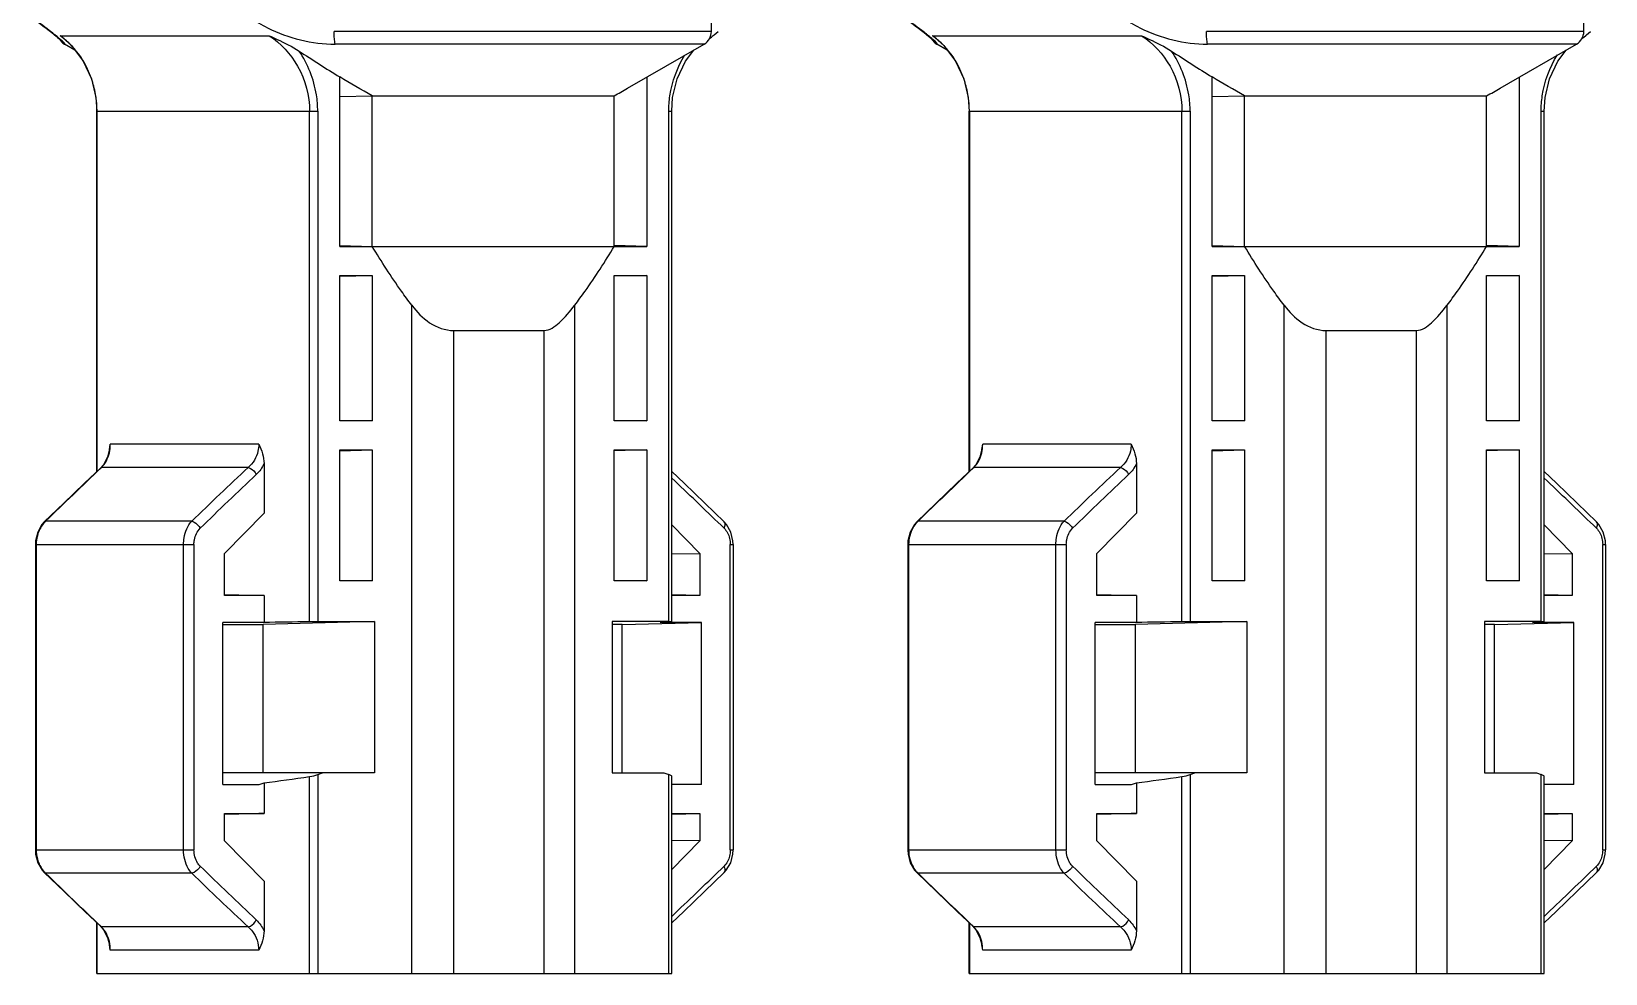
# Model space of a CAD drawing. Header units: millimetres. Extents: x 10297564 to 11610295, y -9287743 to -8409454.
# Drawn here: x 10527897 to 10528984, y -9104720 to -9104071 of the extents above; entities that cross this region are included whole.
import ezdxf

# ---------------------------------------------------------------- set-up
doc = ezdxf.new("R2010")
doc.units = ezdxf.units.MM
doc.header["$LTSCALE"] = 100
doc.layers.add('-0', color=7, linetype='Continuous')

# ---------------------------------------------------------------- blocks, each defined once
blk = doc.blocks.new('인버터 외형도')
at = {"layer": '-0', "linetype": 'Continuous'}
for p, q in [((119419.56, 33090.29), (119419.56, 33647.98)), ((119871.03, 33090.29), (119871.03, 33647.98)), ((119419.56, 33090.29), (119224.26, 33090.29)), ((119420.94, 33088.58), (119423.08, 33090.29)), ((119871.03, 33090.29), (119675.73, 33090.29)), ((119872.41, 33088.58), (119874.55, 33090.29)), ((119081.91, 33086.61), (119082.19, 33086.36)), ((119082.19, 33086.36), (119082.76, 33085.83)), ((119082.46, 33088.12), (119190.61, 33088.12)), ((119083.89, 33086.99), (119082.46, 33088.12)), ((119082.76, 33085.83), (119082.81, 33085.78)), ((119083.9, 33086.98), (119088.3, 33083.01)), ((119084.92, 33083.77), (119084.72, 33083.77)), ((119090.06, 33080.69), (119084.72, 33083.77)), ((119415.8, 33083.77), (119224.84, 33083.77)), ((119376.2, 33060.91), (119415.8, 33083.77)), ((119533.38, 33086.61), (119533.66, 33086.36)), ((119533.66, 33086.36), (119534.23, 33085.83)), ((119533.93, 33088.12), (119642.08, 33088.12)), ((119535.36, 33086.99), (119533.93, 33088.12)), ((119534.23, 33085.83), (119534.28, 33085.78)), ((119535.37, 33086.98), (119539.77, 33083.01)), ((119536.39, 33083.77), (119536.19, 33083.77)), ((119541.53, 33080.69), (119536.19, 33083.77)), ((119867.27, 33083.77), (119676.31, 33083.77)), ((119827.67, 33060.91), (119867.27, 33083.77)), ((119406.09, 33074.95), (119410.46, 33080.69)), ((119857.56, 33074.95), (119861.93, 33080.69)), ((119227.25, 32979.1), (119227.25, 33066.76)), ((119386.05, 33066.76), (119386.05, 32979.1)), ((119678.72, 32979.1), (119678.72, 33066.76)), ((119837.52, 33066.76), (119837.52, 32979.1)), ((119227.25, 33056.72), (119244.02, 33057.01)), ((119244.02, 33057.01), (119369.28, 33057.01)), ((119244.02, 32979.1), (119244.02, 33057.01)), ((119369.28, 32979.1), (119369.28, 33057.01)), ((119678.72, 33056.72), (119695.49, 33057.01)), ((119695.49, 33057.01), (119820.75, 33057.01)), ((119695.49, 32979.1), (119695.49, 33057.01)), ((119820.75, 32979.1), (119820.75, 33057.01)), ((119101.52, 33049.02), (119215.79, 33049.02)), ((119101.52, 32862.61), (119101.52, 33049.02)), ((119101.57, 33049.02), (119101.57, 32862.66)), ((119211.61, 32784.89), (119211.61, 33049.02)), ((119215.79, 33049.02), (119215.79, 32784.93)), ((119397.51, 33049.02), (119399, 33049.02)), ((119397.51, 32784.93), (119397.51, 33049.02)), ((119399, 32784.9), (119399, 33049.02)), ((119552.99, 33049.02), (119667.26, 33049.02)), ((119552.99, 32862.61), (119552.99, 33049.02)), ((119553.04, 33049.02), (119553.04, 32862.66)), ((119663.08, 32784.89), (119663.08, 33049.02)), ((119667.26, 33049.02), (119667.26, 32784.93)), ((119848.98, 33049.02), (119850.47, 33049.02)), ((119848.98, 32784.93), (119848.98, 33049.02)), ((119850.47, 32784.9), (119850.47, 33049.02)), ((119227.25, 32979.1), (119386.05, 32979.1)), ((119227.26, 32979.52), (119244.02, 32979.1)), ((119386.05, 32979.1), (119369.29, 32979.52)), ((119678.72, 32979.1), (119837.52, 32979.1)), ((119678.73, 32979.52), (119695.49, 32979.1)), ((119837.52, 32979.1), (119820.76, 32979.52)), ((119227.25, 32964.05), (119244.02, 32964.05)), ((119227.25, 32888.8), (119227.25, 32964.05)), ((119227.26, 32963.62), (119244.02, 32964.05)), ((119244.02, 32964.05), (119244.02, 32888.8)), ((119369.28, 32964.05), (119386.05, 32964.05)), ((119369.28, 32888.8), (119369.28, 32964.05)), ((119386.05, 32964.05), (119369.29, 32963.62)), ((119386.05, 32964.05), (119386.05, 32888.8)), ((119678.72, 32964.05), (119695.49, 32964.05)), ((119678.72, 32888.8), (119678.72, 32964.05)), ((119678.73, 32963.62), (119695.49, 32964.05)), ((119695.49, 32964.05), (119695.49, 32888.8)), ((119820.75, 32964.05), (119837.52, 32964.05)), ((119820.75, 32888.8), (119820.75, 32964.05)), ((119837.52, 32964.05), (119820.76, 32963.62)), ((119837.52, 32964.05), (119837.52, 32888.8)), ((119264.5, 32602.87), (119264.5, 32948.61)), ((119348.8, 32602.87), (119348.8, 32948.61)), ((119715.97, 32602.87), (119715.97, 32948.61)), ((119800.27, 32602.87), (119800.27, 32948.61)), ((119286.14, 32935.58), (119332.97, 32935.58)), ((119286.14, 32935.58), (119286.14, 32602.87)), ((119332.97, 32602.87), (119332.97, 32935.58)), ((119737.61, 32935.58), (119784.44, 32935.58)), ((119737.61, 32935.58), (119737.61, 32602.87)), ((119784.44, 32602.87), (119784.44, 32935.58)), ((119244.02, 32888.8), (119227.25, 32888.8)), ((119227.26, 32889.23), (119244.02, 32888.8)), ((119386.05, 32888.8), (119369.28, 32888.8)), ((119369.29, 32889.23), (119386.05, 32888.8)), ((119695.49, 32888.8), (119678.72, 32888.8)), ((119678.73, 32889.23), (119695.49, 32888.8)), ((119837.52, 32888.8), (119820.75, 32888.8)), ((119820.76, 32889.23), (119837.52, 32888.8)), ((119108.01, 32873.97), (119108.47, 32876.73)), ((119185.29, 32876.73), (119108.47, 32876.73)), ((119227.25, 32873.75), (119244.02, 32873.75)), ((119227.25, 32806.03), (119227.25, 32873.75)), ((119227.26, 32873.32), (119244.02, 32873.75)), ((119244.02, 32873.75), (119244.02, 32806.03)), ((119369.28, 32873.75), (119386.05, 32873.75)), ((119369.28, 32806.03), (119369.28, 32873.75)), ((119386.05, 32873.75), (119369.29, 32873.32)), ((119386.05, 32873.75), (119386.05, 32806.03)), ((119559.48, 32873.97), (119559.94, 32876.73)), ((119636.76, 32876.73), (119559.94, 32876.73)), ((119678.72, 32873.75), (119695.49, 32873.75)), ((119678.72, 32806.03), (119678.72, 32873.75)), ((119678.73, 32873.32), (119695.49, 32873.75)), ((119695.49, 32873.75), (119695.49, 32806.03)), ((119820.75, 32873.75), (119837.52, 32873.75)), ((119820.75, 32806.03), (119820.75, 32873.75)), ((119837.52, 32873.75), (119820.76, 32873.32)), ((119837.52, 32873.75), (119837.52, 32806.03)), ((119104.88, 32866.06), (119103.39, 32864.39)), ((119103.39, 32864.39), (119103.95, 32864.71)), ((119103.49, 32864.28), (119103.95, 32864.71)), ((119179.78, 32864.71), (119103.95, 32864.71)), ((119188.04, 32866.7), (119188.04, 32841)), ((119556.35, 32866.06), (119554.86, 32864.39)), ((119554.86, 32864.39), (119555.42, 32864.71)), ((119554.96, 32864.28), (119555.42, 32864.71)), ((119631.25, 32864.71), (119555.42, 32864.71)), ((119639.51, 32866.7), (119639.51, 32841)), ((119084.39, 32846.25), (119074.32, 32836.52)), ((119535.86, 32846.25), (119525.79, 32836.52)), ((119074.32, 32836.52), (119073.11, 32835.17)), ((119074.32, 32836.52), (119075.01, 32836.88)), ((119150.58, 32836.88), (119075, 32836.88)), ((119188.04, 32841), (119167.52, 32820.2)), ((119427.41, 32835.17), (119426.19, 32836.52)), ((119525.79, 32836.52), (119524.58, 32835.17)), ((119525.79, 32836.52), (119526.47, 32836.88)), ((119602.05, 32836.88), (119526.47, 32836.88)), ((119639.51, 32841), (119618.99, 32820.2)), ((119878.88, 32835.17), (119877.66, 32836.52)), ((119413.56, 32820.2), (119399, 32834.96)), ((119424.52, 32834.79), (119426.08, 32833.28)), ((119429.62, 32831.29), (119427.41, 32835.17)), ((119430.72, 32826.78), (119429.62, 32831.29)), ((119865.03, 32820.2), (119850.47, 32834.96)), ((119875.99, 32834.79), (119877.55, 32833.28)), ((119881.09, 32831.29), (119878.88, 32835.17)), ((119882.19, 32826.78), (119881.09, 32831.29)), ((119069.8, 32826.78), (119069.7, 32824.86)), ((119069.7, 32824.86), (119151.75, 32824.86)), ((119069.7, 32824.86), (119069.7, 32666.81)), ((119070.13, 32824.86), (119070.13, 32666.81)), ((119146.38, 32666.81), (119146.38, 32824.86)), ((119151.75, 32824.86), (119151.75, 32666.81)), ((119429.33, 32824.86), (119430.82, 32824.86)), ((119429.33, 32666.81), (119429.33, 32824.86)), ((119430.82, 32824.86), (119430.72, 32826.78)), ((119430.82, 32824.86), (119430.82, 32666.81)), ((119521.27, 32826.78), (119521.17, 32824.86)), ((119521.17, 32824.86), (119603.22, 32824.86)), ((119521.17, 32824.86), (119521.17, 32666.81)), ((119521.6, 32824.86), (119521.6, 32666.81)), ((119597.85, 32666.81), (119597.85, 32824.86)), ((119603.22, 32824.86), (119603.22, 32666.81)), ((119880.8, 32824.86), (119882.29, 32824.86)), ((119880.8, 32666.81), (119880.8, 32824.86)), ((119882.29, 32824.86), (119882.19, 32826.78)), ((119882.29, 32824.86), (119882.29, 32666.81)), ((119167.52, 32798.51), (119167.52, 32820.2)), ((119399, 32820.01), (119413.56, 32820.2)), ((119413.56, 32820.2), (119413.56, 32798.51)), ((119618.99, 32798.51), (119618.99, 32820.2)), ((119850.47, 32820.01), (119865.03, 32820.2)), ((119865.03, 32820.2), (119865.03, 32798.51)), ((119244.02, 32806.03), (119227.25, 32806.03)), ((119227.26, 32806.46), (119244.02, 32806.03)), ((119386.05, 32806.03), (119369.28, 32806.03)), ((119369.29, 32806.46), (119386.05, 32806.03)), ((119695.49, 32806.03), (119678.72, 32806.03)), ((119678.73, 32806.46), (119695.49, 32806.03)), ((119837.52, 32806.03), (119820.75, 32806.03)), ((119820.76, 32806.46), (119837.52, 32806.03)), ((119188.04, 32798.51), (119167.52, 32798.51)), ((119188.04, 32798.51), (119188.04, 32784.51)), ((119413.56, 32798.51), (119399, 32798.88)), ((119413.56, 32798.51), (119399, 32798.51)), ((119639.51, 32798.51), (119618.99, 32798.51)), ((119639.51, 32798.51), (119639.51, 32784.51)), ((119865.03, 32798.51), (119850.47, 32798.88)), ((119865.03, 32798.51), (119850.47, 32798.51)), ((119188.04, 32784.51), (119166.74, 32784.51)), ((119166.74, 32700.69), (119166.74, 32784.51)), ((119166.74, 32783.46), (119187.63, 32783.46)), ((119245.12, 32784.93), (119187.63, 32783.46)), ((119187.63, 32706.71), (119187.63, 32783.46)), ((119215.79, 32784.93), (119245.12, 32784.93)), ((119245.12, 32784.93), (119245.12, 32706.71)), ((119397.51, 32784.93), (119368.18, 32784.93)), ((119368.18, 32784.93), (119368.18, 32706.71)), ((119373.28, 32783.46), (119368.18, 32783.46)), ((119373.28, 32783.46), (119414.34, 32784.51)), ((119373.28, 32706.71), (119373.28, 32783.46)), ((119414.34, 32784.51), (119393.04, 32784.51)), ((119398.95, 32784.89), (119399, 32784.9)), ((119414.34, 32700.69), (119414.34, 32784.51)), ((119639.51, 32784.51), (119618.21, 32784.51)), ((119618.21, 32700.69), (119618.21, 32784.51)), ((119618.21, 32783.46), (119639.1, 32783.46)), ((119696.58, 32784.93), (119639.1, 32783.46)), ((119639.1, 32706.71), (119639.1, 32783.46)), ((119667.26, 32784.93), (119696.58, 32784.93)), ((119696.58, 32784.93), (119696.58, 32706.71)), ((119848.98, 32784.93), (119819.65, 32784.93)), ((119819.65, 32784.93), (119819.65, 32706.71)), ((119824.75, 32783.46), (119819.65, 32783.46)), ((119824.75, 32783.46), (119865.81, 32784.51)), ((119824.75, 32706.71), (119824.75, 32783.46)), ((119865.81, 32784.51), (119844.51, 32784.51)), ((119850.42, 32784.89), (119850.47, 32784.9)), ((119865.81, 32700.69), (119865.81, 32784.51)), ((119245.12, 32706.71), (119166.74, 32706.71)), ((119215.79, 32705.81), (119218.3, 32706.71)), ((119368.18, 32706.71), (119395, 32706.71)), ((119395, 32706.71), (119397.51, 32705.81)), ((119696.58, 32706.71), (119618.21, 32706.71)), ((119667.26, 32705.81), (119669.77, 32706.71)), ((119819.65, 32706.71), (119846.47, 32706.71)), ((119846.47, 32706.71), (119848.98, 32705.81)), ((119166.74, 32700.69), (119185.49, 32700.69)), ((119185.49, 32700.69), (119188.04, 32701.61)), ((119188.04, 32701.61), (119188.04, 32685.64)), ((119211.61, 32602.87), (119211.61, 32704.79)), ((119215.79, 32705.81), (119215.79, 32602.87)), ((119397.51, 32602.87), (119397.51, 32705.81)), ((119399, 32602.87), (119399, 32704.91)), ((119414.34, 32700.69), (119399, 32700.69)), ((119618.21, 32700.69), (119636.96, 32700.69)), ((119636.96, 32700.69), (119639.51, 32701.61)), ((119639.51, 32701.61), (119639.51, 32685.64)), ((119663.08, 32602.87), (119663.08, 32704.79)), ((119667.26, 32705.81), (119667.26, 32602.87)), ((119848.98, 32602.87), (119848.98, 32705.81)), ((119850.47, 32602.87), (119850.47, 32704.91)), ((119865.81, 32700.69), (119850.47, 32700.69)), ((119167.52, 32685.64), (119188.04, 32685.64)), ((119167.52, 32671.48), (119167.52, 32685.64)), ((119399, 32685.27), (119413.56, 32685.64)), ((119399, 32685.64), (119413.56, 32685.64)), ((119413.56, 32685.64), (119413.56, 32671.48)), ((119618.99, 32685.64), (119639.51, 32685.64)), ((119618.99, 32671.48), (119618.99, 32685.64)), ((119850.47, 32685.27), (119865.03, 32685.64)), ((119850.47, 32685.64), (119865.03, 32685.64)), ((119865.03, 32685.64), (119865.03, 32671.48)), ((119069.7, 32666.81), (119151.75, 32666.81)), ((119069.7, 32666.81), (119069.83, 32664.64)), ((119167.52, 32671.48), (119188.04, 32650.67)), ((119413.56, 32671.48), (119399, 32671.66)), ((119399, 32656.71), (119413.56, 32671.48)), ((119429.33, 32666.81), (119430.82, 32666.81)), ((119430.69, 32664.64), (119430.82, 32666.81)), ((119521.17, 32666.81), (119603.22, 32666.81)), ((119521.17, 32666.81), (119521.3, 32664.64)), ((119618.99, 32671.48), (119639.51, 32650.67)), ((119865.03, 32671.48), (119850.47, 32671.66)), ((119850.47, 32656.71), (119865.03, 32671.48)), ((119880.8, 32666.81), (119882.29, 32666.81)), ((119882.16, 32664.64), (119882.29, 32666.81)), ((119426.07, 32658.39), (119424.52, 32656.89)), ((119427.26, 32656.31), (119429.53, 32660.14)), ((119429.53, 32660.14), (119430.69, 32664.64)), ((119877.54, 32658.39), (119875.99, 32656.89)), ((119878.73, 32656.31), (119881, 32660.14)), ((119881, 32660.14), (119882.16, 32664.64)), ((119073.26, 32656.31), (119074.32, 32655.15)), ((119075.01, 32654.79), (119074.32, 32655.15)), ((119150.58, 32654.79), (119075.01, 32654.79)), ((119188.04, 32650.67), (119188.04, 32624.97)), ((119426.19, 32655.15), (119427.26, 32656.31)), ((119524.73, 32656.31), (119525.79, 32655.15)), ((119526.48, 32654.79), (119525.79, 32655.15)), ((119602.05, 32654.79), (119526.48, 32654.79)), ((119639.51, 32650.67), (119639.51, 32624.97)), ((119877.66, 32655.15), (119878.73, 32656.31)), ((119095.27, 32635), (119103.39, 32627.29)), ((119546.74, 32635), (119554.86, 32627.29)), ((119101.52, 32602.87), (119101.52, 32629.06)), ((119101.57, 32629.01), (119101.57, 32602.87)), ((119103.39, 32627.29), (119103.95, 32626.96)), ((119103.39, 32627.29), (119104.98, 32625.47)), ((119103.95, 32626.96), (119103.49, 32627.4)), ((119179.78, 32626.96), (119103.95, 32626.96)), ((119552.99, 32602.87), (119552.99, 32629.06)), ((119553.04, 32629.01), (119553.04, 32602.87)), ((119554.86, 32627.29), (119555.42, 32626.96)), ((119554.86, 32627.29), (119556.45, 32625.47)), ((119555.42, 32626.96), (119554.96, 32627.4)), ((119631.25, 32626.96), (119555.42, 32626.96)), ((119108.47, 32614.95), (119108.01, 32617.71)), ((119559.94, 32614.95), (119559.48, 32617.71)), ((119185.29, 32614.95), (119108.47, 32614.95)), ((119636.76, 32614.95), (119559.94, 32614.95)), ((119101.52, 32602.87), (119399, 32602.87)), ((119552.99, 32602.87), (119850.47, 32602.87))]:
    blk.add_line(p, q, dxfattribs=at)
for points in [[(119069.72, 33096.04), (119071.75, 33094.57), (119073.61, 33093.21), (119075.3, 33091.94), (119076.81, 33090.78), (119078.17, 33089.72), (119079.35, 33088.77), (119080.37, 33087.93), (119081.22, 33087.21), (119081.91, 33086.61)], [(119521.19, 33096.04), (119523.22, 33094.57), (119525.08, 33093.21), (119526.77, 33091.94), (119528.28, 33090.78), (119529.64, 33089.72), (119530.82, 33088.77), (119531.84, 33087.93), (119532.69, 33087.21), (119533.38, 33086.61)], [(119088.3, 33083.01), (119094.43, 33074.95), (119098.69, 33065.83), (119101.02, 33056.2), (119101.52, 33049.02)], [(119418.77, 33086.76), (119419.56, 33087.44), (119420.53, 33088.25), (119420.94, 33088.58)], [(119539.77, 33083.01), (119545.9, 33074.95), (119550.16, 33065.83), (119552.49, 33056.2), (119552.99, 33049.02)], [(119870.24, 33086.76), (119871.03, 33087.44), (119872, 33088.25), (119872.41, 33088.58)], [(119399, 33049.02), (119399.5, 33056.2), (119401.83, 33065.83), (119406.09, 33074.95)], [(119850.47, 33049.02), (119850.97, 33056.2), (119853.3, 33065.83), (119857.56, 33074.95)], [(119108.01, 32873.97), (119107, 32869.98), (119104.88, 32866.06)], [(119559.48, 32873.97), (119558.47, 32869.98), (119556.35, 32866.06)], [(119103.39, 32864.38), (119095.13, 32856.54), (119084.39, 32846.25)], [(119426.2, 32836.52), (119416.13, 32846.25), (119405.39, 32856.54), (119399, 32862.61)], [(119554.86, 32864.38), (119546.6, 32856.54), (119535.86, 32846.25)], [(119877.66, 32836.52), (119867.6, 32846.25), (119856.86, 32856.54), (119850.47, 32862.61)], [(119073.11, 32835.17), (119070.9, 32831.29), (119069.8, 32826.78)], [(119524.58, 32835.17), (119522.37, 32831.29), (119521.27, 32826.78)], [(119069.83, 32664.64), (119070.99, 32660.14), (119073.26, 32656.31)], [(119521.3, 32664.64), (119522.46, 32660.14), (119524.73, 32656.31)], [(119074.32, 32655.15), (119084.53, 32645.29), (119095.27, 32635)], [(119399, 32629.06), (119405.25, 32635), (119415.99, 32645.29), (119426.19, 32655.15)], [(119525.79, 32655.15), (119536, 32645.29), (119546.74, 32635)], [(119850.47, 32629.06), (119856.72, 32635), (119867.46, 32645.29), (119877.66, 32655.15)], [(119104.98, 32625.47), (119107.07, 32621.51), (119108.01, 32617.71)], [(119556.45, 32625.47), (119558.54, 32621.51), (119559.48, 32617.71)]]:
    blk.add_lwpolyline(points, dxfattribs=at)
for centre, radius, start, end in [((119412.04, 33090.29), 7.52, 299.99798, 0), ((119863.51, 33090.29), 7.52, 299.99798, 0), ((118994.43, 32983.07), 135.72, 50.9969, 51.28944), ((119088.48, 33090.29), 7.52, 211.94227, 240.00202), ((119060.25, 33056.5), 38.63, 52.30856, 54.92056), ((119088.79, 33090.4), 7.67, 215.80393, 220.14571), ((119058.63, 33054.47), 41.23, 43.29013, 52.25152), ((119445.9, 32983.07), 135.72, 50.9969, 51.28944), ((119539.95, 33090.29), 7.52, 211.94227, 240.00202), ((119511.72, 33056.5), 38.63, 52.30856, 54.92056), ((119540.26, 33090.4), 7.67, 215.80393, 220.14571), ((119510.1, 33054.47), 41.23, 43.29013, 52.25152), ((119051.06, 33049.29), 50.48, 18.04572, 19.39034), ((119050.35, 33049.07), 51.22, 8.70777, 18.03052), ((119502.53, 33049.29), 50.48, 18.04572, 19.39034), ((119501.82, 33049.07), 51.22, 8.70777, 18.03052), ((119049.93, 33049.01), 51.65, 3.03365, 8.71085), ((119189.08, 33384.8), 374.06, 298.7983, 300.01643), ((119501.4, 33049.01), 51.65, 3.03365, 8.71085), ((119640.55, 33384.8), 374.06, 298.7983, 300.01643), ((119051.13, 33049.07), 50.44, 359.9414, 3.03494), ((119502.6, 33049.07), 50.44, 359.9414, 3.03494), ((119088.87, 32876.71), 19.6, 347.00206, 0.04463), ((119540.34, 32876.71), 19.6, 347.00206, 0.04463), ((121359.17, 30490.1), 3274.87, 133.53384, 134.22529), ((121131.67, 30787.36), 2850.48, 133.21645, 134.02714), ((121334.43, 30589.3), 3128.16, 133.42751, 134.16396), ((121810.64, 30490.1), 3274.87, 133.53384, 134.22529), ((121583.14, 30787.36), 2850.48, 133.21645, 134.02714), ((121785.9, 30589.3), 3128.16, 133.42751, 134.16396), ((117236.44, 30579.03), 3142.63, 45.87254, 46.51711), ((117687.91, 30579.03), 3142.63, 45.87254, 46.51711), ((119083.9, 32827.31), 13.07, 132.89136, 135.89564), ((119535.37, 32827.31), 13.07, 132.89136, 135.89564), ((121334.37, 34902.31), 3128.07, 225.8361, 226.57249), ((121785.84, 34902.31), 3128.07, 225.8361, 226.57249), ((119083.9, 32664.37), 13.08, 224.10917, 227.11187), ((121336.29, 34977.77), 3241.86, 225.77112, 226.46955), ((121139.42, 34712.45), 2861.72, 225.97439, 226.7819), ((117236.43, 34912.65), 3142.64, 313.48289, 314.12745), ((119535.37, 32664.37), 13.08, 224.10917, 227.11187), ((121787.76, 34977.77), 3241.86, 225.77112, 226.46955), ((121590.89, 34712.45), 2861.72, 225.97439, 226.7819), ((117687.9, 34912.65), 3142.64, 313.48289, 314.12745), ((119088.87, 32614.96), 19.6, 359.9553, 13.00482), ((119540.34, 32614.96), 19.6, 359.9553, 13.00482)]:
    blk.add_arc(centre, radius, start, end, dxfattribs=at)
for centre, major_axis, ratio, start_param, end_param in [((119250.26, 32799.56), (150.49, -1.76), 0.01297, -2.153603, -1.996886), ((119701.73, 32799.56), (150.49, -1.76), 0.01297, -2.153603, -1.996886), ((119250.26, 32783.46), (150.49, 1.76), 0.01297, 1.830353, 1.996886), ((119212.77, 32784.85), (4.51, 0.05), 0.01297, 0.837607, 1.830353), ((119250.26, 32783.46), (150.49, 1.76), 0.01297, -0.321673, -0.15514), ((119394.49, 32784.85), (4.51, 0.05), 0.01297, -0.000151, 0.837607), ((119701.73, 32783.46), (150.49, 1.76), 0.01297, 1.830353, 1.996886), ((119664.24, 32784.85), (4.51, 0.05), 0.01297, 0.837607, 1.830353), ((119701.73, 32783.46), (150.49, 1.76), 0.01297, -0.321673, -0.15514), ((119845.95, 32784.85), (4.51, 0.05), 0.01297, -0.000151, 0.837607), ((119250.26, 32738.56), (150.4, 30.9), 0.172246, -2.032414, -1.865881), ((119212.77, 32705.81), (4.51, 0.93), 0.172246, -1.865881, -0.873135), ((119394.49, 32705.81), (4.51, -0.93), 0.172246, 0.035376, 0.873135), ((119701.73, 32738.56), (150.4, 30.9), 0.172246, -2.032414, -1.865881), ((119664.24, 32705.81), (4.51, 0.93), 0.172246, -1.865881, -0.873135), ((119845.95, 32705.81), (4.51, -0.93), 0.172246, 0.035376, 0.873135), ((119250.26, 32684.59), (150.49, 1.76), 0.01297, 1.996886, 2.153603), ((119701.73, 32684.59), (150.49, 1.76), 0.01297, 1.996886, 2.153603)]:
    blk.add_ellipse(centre, major_axis=major_axis, ratio=ratio, start_param=start_param, end_param=end_param, dxfattribs=at)
for points, knots in [([(119079.31, 33088.98), (119078.51, 33089.62), (119074.72, 33092.59), (119070.8, 33095.41), (119067.69, 33097.6)], [0, 0, 0, 0, 0.212061, 1, 1, 1, 1]), ([(119180.7, 33097.6), (119183.65, 33095.64), (119196.99, 33087.7), (119212.85, 33083.65), (119224.84, 33083.77)], [0, 0, 0, 0, 0.227807, 1, 1, 1, 1]), ([(119530.78, 33088.98), (119529.98, 33089.62), (119526.19, 33092.59), (119522.27, 33095.41), (119519.16, 33097.6)], [0, 0, 0, 0, 0.212061, 1, 1, 1, 1]), ([(119632.17, 33097.6), (119635.12, 33095.64), (119648.46, 33087.7), (119664.31, 33083.65), (119676.31, 33083.77)], [0, 0, 0, 0, 0.227807, 1, 1, 1, 1]), ([(119224.84, 33083.77), (119224.73, 33084.17), (119224.35, 33086.33), (119224.26, 33088.52), (119224.26, 33090.29)], [0, 0, 0, 0, 0.189875, 1, 1, 1, 1]), ([(119676.31, 33083.77), (119676.2, 33084.17), (119675.82, 33086.33), (119675.73, 33088.52), (119675.73, 33090.29)], [0, 0, 0, 0, 0.189875, 1, 1, 1, 1]), ([(119082.68, 33086.17), (119082.48, 33086.35), (119081.55, 33087.15), (119080.6, 33087.94), (119079.85, 33088.54)], [0, 0, 0, 0, 0.218491, 1, 1, 1, 1]), ([(119084.92, 33083.77), (119085.16, 33083.74), (119083.7, 33085.43), (119083.33, 33085.6), (119082.68, 33086.17)], [0, 0, 0, 0, 0.212287, 1, 1, 1, 1]), ([(119098.67, 33066.05), (119098.1, 33067.67), (119095.63, 33073.7), (119091.94, 33079.25), (119088.64, 33082.74)], [0, 0, 0, 0, 0.263749, 1, 1, 1, 1]), ([(119190.61, 33088.12), (119196.71, 33084.25), (119207.5, 33072.52), (119211.56, 33057.05), (119211.61, 33049.02)], [0, 0, 0, 0, 0.473305, 1, 1, 1, 1]), ([(119190.61, 33088.12), (119191.99, 33087.49), (119197.28, 33085.08), (119202.57, 33082.55), (119206.16, 33080.19)], [0, 0, 0, 0, 0.260338, 1, 1, 1, 1]), ([(119534.15, 33086.17), (119533.95, 33086.35), (119533.02, 33087.15), (119532.07, 33087.94), (119531.32, 33088.54)], [0, 0, 0, 0, 0.218491, 1, 1, 1, 1]), ([(119536.39, 33083.77), (119536.62, 33083.74), (119535.17, 33085.43), (119534.8, 33085.6), (119534.15, 33086.17)], [0, 0, 0, 0, 0.212287, 1, 1, 1, 1]), ([(119550.14, 33066.05), (119549.57, 33067.67), (119547.1, 33073.7), (119543.41, 33079.25), (119540.11, 33082.74)], [0, 0, 0, 0, 0.263749, 1, 1, 1, 1]), ([(119642.08, 33088.12), (119648.18, 33084.25), (119658.97, 33072.52), (119663.03, 33057.05), (119663.08, 33049.02)], [0, 0, 0, 0, 0.473305, 1, 1, 1, 1]), ([(119642.08, 33088.12), (119643.46, 33087.49), (119648.75, 33085.08), (119654.04, 33082.55), (119657.63, 33080.19)], [0, 0, 0, 0, 0.260338, 1, 1, 1, 1]), ([(119215.79, 33049.02), (119215.84, 33051.88), (119214.91, 33062.85), (119210.69, 33073.47), (119206.16, 33080.19)], [0, 0, 0, 0, 0.261415, 1, 1, 1, 1]), ([(119397.51, 33049.02), (119397.5, 33051.67), (119398.25, 33061.88), (119401.85, 33071.87), (119405.88, 33078.27)], [0, 0, 0, 0, 0.260017, 1, 1, 1, 1]), ([(119667.26, 33049.02), (119667.31, 33051.88), (119666.38, 33062.85), (119662.16, 33073.47), (119657.63, 33080.19)], [0, 0, 0, 0, 0.261415, 1, 1, 1, 1]), ([(119848.98, 33049.02), (119848.96, 33051.67), (119849.72, 33061.88), (119853.32, 33071.87), (119857.35, 33078.27)], [0, 0, 0, 0, 0.260017, 1, 1, 1, 1]), ([(119264.5, 32948.61), (119262.66, 32951.01), (119255.41, 32960.88), (119248.81, 32971.21), (119244.02, 32979.1)], [0, 0, 0, 0, 0.24678, 1, 1, 1, 1]), ([(119348.8, 32948.61), (119350.64, 32951.01), (119357.89, 32960.88), (119364.49, 32971.21), (119369.28, 32979.1)], [0, 0, 0, 0, 0.246779, 1, 1, 1, 1]), ([(119715.97, 32948.61), (119714.13, 32951.01), (119706.88, 32960.88), (119700.28, 32971.21), (119695.49, 32979.1)], [0, 0, 0, 0, 0.24678, 1, 1, 1, 1]), ([(119800.27, 32948.61), (119802.11, 32951.01), (119809.36, 32960.88), (119815.96, 32971.21), (119820.75, 32979.1)], [0, 0, 0, 0, 0.246779, 1, 1, 1, 1]), ([(119264.5, 32948.61), (119267.12, 32945.2), (119273.09, 32938.76), (119281.8, 32935.58), (119286.14, 32935.58)], [0, 0, 0, 0, 0.497164, 1, 1, 1, 1]), ([(119332.97, 32935.58), (119335.9, 32935.58), (119342.09, 32940.25), (119346.35, 32945.42), (119348.8, 32948.61)], [0, 0, 0, 0, 0.421069, 1, 1, 1, 1]), ([(119715.97, 32948.61), (119718.59, 32945.2), (119724.56, 32938.76), (119733.27, 32935.58), (119737.61, 32935.58)], [0, 0, 0, 0, 0.497164, 1, 1, 1, 1]), ([(119784.44, 32935.58), (119787.37, 32935.58), (119793.56, 32940.25), (119797.82, 32945.42), (119800.27, 32948.61)], [0, 0, 0, 0, 0.421069, 1, 1, 1, 1]), ([(119185.29, 32876.73), (119185.29, 32875.54), (119184.81, 32871.06), (119182.34, 32866.79), (119179.78, 32864.71)], [0, 0, 0, 0, 0.265303, 1, 1, 1, 1]), ([(119636.76, 32876.73), (119636.76, 32875.54), (119636.28, 32871.06), (119633.81, 32866.79), (119631.25, 32864.71)], [0, 0, 0, 0, 0.265303, 1, 1, 1, 1]), ([(119179.78, 32864.71), (119180.18, 32864.61), (119181.93, 32863.86), (119183.34, 32862.4), (119184.02, 32861.1)], [0, 0, 0, 0, 0.221557, 1, 1, 1, 1]), ([(119631.25, 32864.71), (119631.65, 32864.61), (119633.4, 32863.86), (119634.81, 32862.4), (119635.49, 32861.1)], [0, 0, 0, 0, 0.221557, 1, 1, 1, 1]), ([(119146.38, 32824.86), (119146.38, 32826.02), (119146.72, 32830.29), (119148.44, 32834.6), (119150.58, 32836.88)], [0, 0, 0, 0, 0.269873, 1, 1, 1, 1]), ([(119150.58, 32836.88), (119151.01, 32836.8), (119152.83, 32836.09), (119154.3, 32834.6), (119155, 32833.28)], [0, 0, 0, 0, 0.222896, 1, 1, 1, 1]), ([(119426.08, 32833.28), (119426.24, 32833.59), (119426.69, 32834.57), (119426.74, 32835.99), (119426.19, 32836.52)], [0, 0, 0, 0, 0.318455, 1, 1, 1, 1]), ([(119597.85, 32824.86), (119597.85, 32826.02), (119598.19, 32830.29), (119599.91, 32834.6), (119602.05, 32836.88)], [0, 0, 0, 0, 0.269873, 1, 1, 1, 1]), ([(119602.05, 32836.88), (119602.48, 32836.8), (119604.29, 32836.09), (119605.77, 32834.6), (119606.47, 32833.28)], [0, 0, 0, 0, 0.222896, 1, 1, 1, 1]), ([(119877.54, 32833.28), (119877.71, 32833.59), (119878.16, 32834.57), (119878.21, 32835.99), (119877.66, 32836.52)], [0, 0, 0, 0, 0.318455, 1, 1, 1, 1]), ([(119151.75, 32824.86), (119151.75, 32825.68), (119152.01, 32828.72), (119153.41, 32831.71), (119155, 32833.28)], [0, 0, 0, 0, 0.267493, 1, 1, 1, 1]), ([(119603.22, 32824.86), (119603.22, 32825.68), (119603.48, 32828.72), (119604.88, 32831.71), (119606.47, 32833.28)], [0, 0, 0, 0, 0.267493, 1, 1, 1, 1]), ([(119150.58, 32654.79), (119149.91, 32655.51), (119147.37, 32659.02), (119146.38, 32663.49), (119146.38, 32666.81)], [0, 0, 0, 0, 0.228927, 1, 1, 1, 1]), ([(119155, 32658.39), (119154.5, 32658.89), (119152.56, 32661.28), (119151.76, 32664.47), (119151.75, 32666.81)], [0, 0, 0, 0, 0.233126, 1, 1, 1, 1]), ([(119602.05, 32654.79), (119601.38, 32655.51), (119598.84, 32659.02), (119597.85, 32663.49), (119597.85, 32666.81)], [0, 0, 0, 0, 0.228927, 1, 1, 1, 1]), ([(119606.47, 32658.39), (119605.97, 32658.89), (119604.03, 32661.28), (119603.23, 32664.47), (119603.22, 32666.81)], [0, 0, 0, 0, 0.233126, 1, 1, 1, 1]), ([(119155, 32658.39), (119154.3, 32657.07), (119152.83, 32655.58), (119151.01, 32654.87), (119150.58, 32654.79)], [0, 0, 0, 0, 0.777114, 1, 1, 1, 1]), ([(119426.19, 32655.15), (119426.36, 32655.31), (119426.95, 32656.33), (119426.5, 32657.6), (119426.07, 32658.39)], [0, 0, 0, 0, 0.200448, 1, 1, 1, 1]), ([(119606.47, 32658.39), (119605.76, 32657.07), (119604.29, 32655.58), (119602.48, 32654.87), (119602.05, 32654.79)], [0, 0, 0, 0, 0.777114, 1, 1, 1, 1]), ([(119877.66, 32655.15), (119877.83, 32655.31), (119878.42, 32656.33), (119877.97, 32657.6), (119877.54, 32658.39)], [0, 0, 0, 0, 0.200448, 1, 1, 1, 1]), ([(119179.78, 32626.96), (119180.18, 32627.06), (119181.93, 32627.81), (119183.34, 32629.27), (119184.02, 32630.57)], [0, 0, 0, 0, 0.220217, 1, 1, 1, 1]), ([(119179.78, 32626.96), (119180.61, 32626.29), (119183.74, 32623.04), (119185.28, 32618.36), (119185.29, 32614.95)], [0, 0, 0, 0, 0.238011, 1, 1, 1, 1]), ([(119631.25, 32626.96), (119631.65, 32627.06), (119633.4, 32627.81), (119634.81, 32629.27), (119635.49, 32630.57)], [0, 0, 0, 0, 0.220217, 1, 1, 1, 1]), ([(119631.25, 32626.96), (119632.08, 32626.29), (119635.21, 32623.04), (119636.75, 32618.36), (119636.76, 32614.95)], [0, 0, 0, 0, 0.238011, 1, 1, 1, 1])]:
    blk.add_open_spline(points, degree=3, knots=knots, dxfattribs=at)
for points in [[(119082.93, 33085.45), (119083.49, 33084.79), (119084.17, 33084.21), (119084.92, 33083.77)], [(119534.4, 33085.45), (119534.96, 33084.79), (119535.64, 33084.21), (119536.39, 33083.77)], [(119206.16, 33080.19), (119213.12, 33075.6), (119220.13, 33071.1), (119227.25, 33066.76)], [(119657.63, 33080.19), (119664.59, 33075.6), (119671.6, 33071.1), (119678.72, 33066.76)], [(119244.02, 33057.01), (119238.35, 33060.12), (119232.77, 33063.4), (119227.24, 33066.76)], [(119695.49, 33057.01), (119689.82, 33060.12), (119684.24, 33063.4), (119678.71, 33066.76)], [(119106.43, 32868.13), (119107.12, 32869.44), (119107.63, 32870.86), (119107.97, 32872.3)], [(119185.29, 32876.73), (119186.84, 32873.63), (119188.04, 32870.16), (119188.04, 32866.7)], [(119557.9, 32868.13), (119558.59, 32869.44), (119559.1, 32870.86), (119559.44, 32872.3)], [(119636.76, 32876.73), (119638.31, 32873.63), (119639.51, 32870.16), (119639.51, 32866.7)], [(119103.95, 32864.71), (119104.94, 32865.71), (119105.77, 32866.89), (119106.43, 32868.13)], [(119188.04, 32866.7), (119187.05, 32864.63), (119185.69, 32862.68), (119184.02, 32861.1)], [(119555.42, 32864.71), (119556.41, 32865.71), (119557.24, 32866.89), (119557.9, 32868.13)], [(119639.51, 32866.7), (119638.52, 32864.63), (119637.16, 32862.68), (119635.49, 32861.1)], [(119072.44, 32833.66), (119070.91, 32831.05), (119070.13, 32827.9), (119070.13, 32824.86)], [(119074.52, 32836.4), (119073.72, 32835.58), (119073.02, 32834.65), (119072.44, 32833.66)], [(119426.08, 32833.28), (119427.49, 32831.88), (119428.48, 32829.97), (119428.95, 32828.04)], [(119523.91, 32833.66), (119522.37, 32831.05), (119521.6, 32827.9), (119521.6, 32824.86)], [(119525.99, 32836.4), (119525.19, 32835.58), (119524.49, 32834.65), (119523.91, 32833.66)], [(119877.54, 32833.28), (119878.96, 32831.88), (119879.95, 32829.97), (119880.42, 32828.04)], [(119428.95, 32828.04), (119429.2, 32827), (119429.32, 32825.93), (119429.33, 32824.86)], [(119880.42, 32828.04), (119880.67, 32827), (119880.79, 32825.93), (119880.8, 32824.86)], [(119070.13, 32666.81), (119070.13, 32663.77), (119070.91, 32660.62), (119072.44, 32658.01)], [(119429.33, 32666.81), (119429.32, 32665.74), (119429.2, 32664.67), (119428.95, 32663.63)], [(119521.6, 32666.81), (119521.6, 32663.77), (119522.38, 32660.62), (119523.91, 32658.01)], [(119880.8, 32666.81), (119880.79, 32665.74), (119880.67, 32664.67), (119880.42, 32663.63)], [(119072.44, 32658.01), (119073.02, 32657.02), (119073.72, 32656.09), (119074.52, 32655.27)], [(119428.95, 32663.63), (119428.48, 32661.7), (119427.49, 32659.79), (119426.07, 32658.39)], [(119523.91, 32658.01), (119524.49, 32657.02), (119525.19, 32656.09), (119525.99, 32655.27)], [(119880.42, 32663.63), (119879.95, 32661.7), (119878.96, 32659.79), (119877.54, 32658.39)], [(119106.43, 32623.54), (119105.77, 32624.79), (119104.94, 32625.96), (119103.95, 32626.96)], [(119184.02, 32630.57), (119185.69, 32628.99), (119187.05, 32627.04), (119188.04, 32624.97)], [(119188.04, 32624.97), (119188.04, 32621.51), (119186.84, 32618.05), (119185.29, 32614.95)], [(119557.9, 32623.54), (119557.24, 32624.79), (119556.41, 32625.96), (119555.42, 32626.96)], [(119635.49, 32630.57), (119637.16, 32628.99), (119638.52, 32627.04), (119639.51, 32624.97)], [(119639.51, 32624.97), (119639.51, 32621.51), (119638.31, 32618.05), (119636.76, 32614.95)], [(119107.97, 32619.37), (119107.63, 32620.81), (119107.12, 32622.23), (119106.43, 32623.54)], [(119559.44, 32619.37), (119559.1, 32620.81), (119558.59, 32622.23), (119557.9, 32623.54)]]:
    blk.add_open_spline(points, degree=3, dxfattribs=at)

msp = doc.modelspace()

# ---------------------------------------------------------------- block references
at = {"xscale": 1.333333333333333, "yscale": 1.333333333333333, "zscale": 1.333333333333333}
msp.add_blockref('인버터 외형도', (10369140.6, -9148191), dxfattribs=at)

doc.saveas('drawing.dxf')
